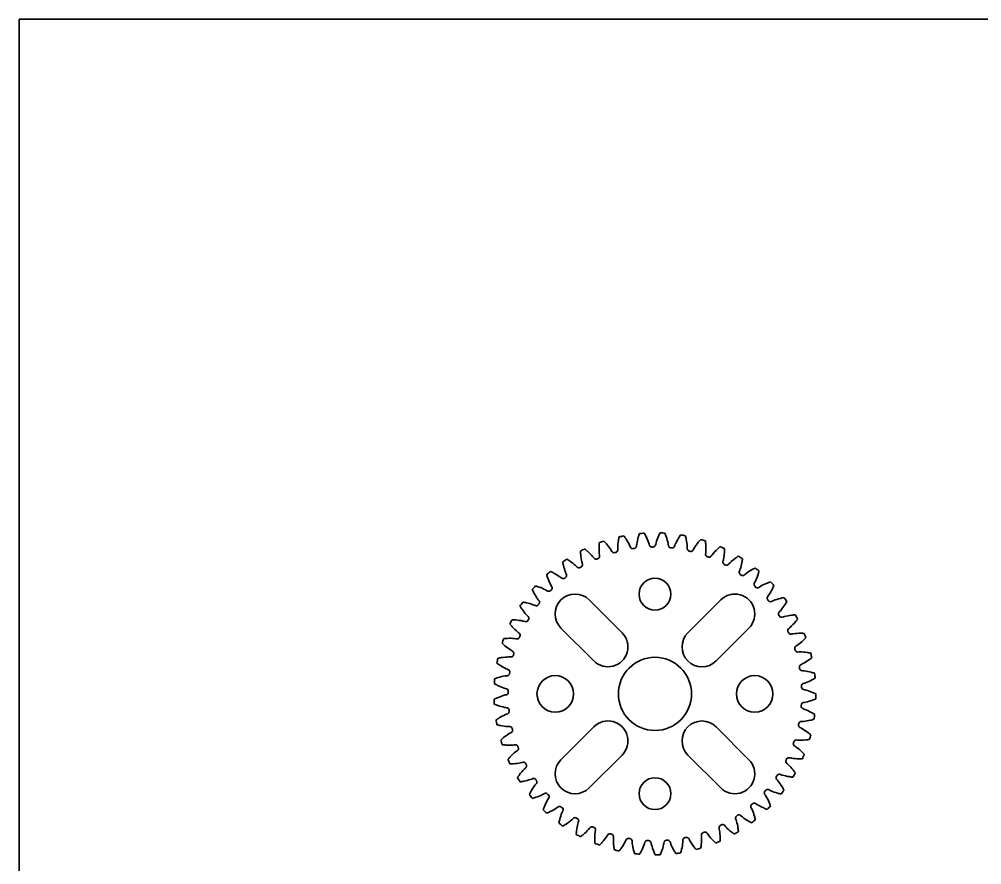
# Model space of a CAD drawing. Extents: x 15 to 1174, y 15 to 826.
# Drawn here: x 15 to 159.8, y 698.7 to 825.8 of the extents above; entities that cross this region are included whole.
import ezdxf

# ---------------------------------------------------------------- set-up
doc = ezdxf.new("R2010")
doc.units = 0
doc.layers.get('0').update_dxf_attribs({"linetype": 'CONTINUOUS'})

msp = doc.modelspace()

# ---------------------------------------------------------------- linework, layer by layer
at = {"color": 7, "lineweight": 35}
for p, q in [((1173.969971, 825.840027), (15, 825.840027)), ((15, 15), (15, 825.840027)), ((100.74221, 738.52002), (105.691963, 733.570251)), ((115.591454, 733.570251), (120.541206, 738.52002)), ((101.449318, 729.327637), (96.499573, 734.277344)), ((124.783844, 734.277344), (119.834099, 729.327637)), ((96.499573, 714.478394), (101.449318, 719.428101)), ((119.834099, 719.428101), (124.783844, 714.478394)), ((105.691963, 715.185486), (100.74221, 710.235718)), ((120.541206, 710.235718), (115.591454, 715.185486))]:
    msp.add_line(p, q, dxfattribs=at)
for centre, radius in [((110.641708, 739.377869), 2.4), ((110.641708, 724.377869), 5.5), ((95.641708, 724.377869), 2.75), ((125.641708, 724.377869), 2.75), ((110.641708, 709.377869), 2.400204)]:
    msp.add_circle(centre, radius, dxfattribs=at)
for centre, radius, start, end in [((110.641708, 724.377869), 24.225, 108.485705, 110.21935), ((95.241745, 739.93335), 10.706689, 40.86161, 43.867006), ((112.691643, 746.170654), 7.660375, 170.440595, 178.413653), ((115.697388, 745.67511), 10.706689, 167.491115, 170.496507), ((110.641708, 724.377869), 24.225, 101.138764, 102.872409), ((97.357368, 741.774902), 10.706689, 33.514673, 36.520065), ((99.901344, 743.450745), 7.660375, 25.597519, 33.570581), ((115.461617, 745.729614), 7.660375, 163.093661, 171.066719), ((118.379303, 744.85376), 10.706689, 160.144167, 163.149559), ((110.641708, 724.377869), 24.225, 93.79183, 95.525468), ((99.691116, 743.330872), 10.706689, 26.167735, 29.173128), ((102.428505, 744.667603), 7.660375, 18.25058, 26.223642), ((118.152443, 744.937988), 7.660375, 155.746714, 163.719785), ((120.934174, 743.696167), 10.706689, 152.797233, 155.802626), ((110.641708, 724.377869), 24.224993, 86.444889, 88.178534), ((102.204674, 744.575562), 10.706689, 18.820796, 21.826189), ((105.090523, 745.55127), 7.660375, 10.903641, 18.876703), ((120.719948, 743.808716), 7.660375, 148.39978, 156.372837), ((123.320038, 742.221375), 10.706689, 145.450285, 148.455678), ((110.641708, 724.377869), 24.225, 79.097948, 80.831594), ((104.856773, 745.488647), 10.706689, 11.473856, 14.479251), ((107.843697, 746.087341), 7.660375, 3.556702, 11.529763), ((125.497734, 740.453613), 10.706689, 138.103351, 141.108744), ((110.641708, 724.377869), 24.225, 71.751014, 73.484653), ((107.603851, 746.055115), 10.706689, 4.126918, 7.132312), ((110.129898, 746.260925), 10.706689, 182.184986, 185.190379), ((110.641708, 724.377869), 24.225, 115.832645, 117.566284), ((93.37899, 737.836304), 10.706689, 48.208551, 51.213947), ((95.414696, 740.1026), 7.660375, 40.291395, 48.264456), ((109.888008, 746.253906), 7.660375, 177.787529, 185.76059), ((112.932449, 746.146729), 10.706689, 174.838049, 177.843441), ((97.550537, 741.920654), 7.660375, 32.944454, 40.917519), ((100.103508, 743.562927), 4.624841, 28.575963, 33.070721), ((104.483086, 745.987427), 0.382452, 213.717948, 287.092819), ((104.655457, 746.035767), 0.382452, 284.265292, 357.640174), ((109.656975, 746.244507), 4.624841, 178.28739, 182.78215), ((102.643356, 744.753052), 4.624841, 21.229027, 25.72378), ((107.297012, 746.597534), 0.382452, 206.371, 279.745885), ((110.641708, 724.377869), 22.0875, 98.124383, 98.539856), ((107.474159, 746.623474), 0.382452, 276.918358, 350.293235), ((112.461311, 746.190918), 4.624841, 170.940456, 175.435212), ((105.314545, 745.608582), 4.624841, 13.882087, 18.376841), ((110.165863, 746.842834), 0.382452, 199.024066, 272.398944), ((110.641708, 724.377869), 22.0875, 90.777442, 91.192916), ((110.344872, 746.845886), 0.382452, 269.571417, 342.946297), ((115.235764, 745.779175), 4.624841, 163.593522, 168.088278), ((108.073196, 746.115479), 4.624841, 6.535148, 11.029903), ((113.042526, 746.719238), 0.382452, 191.677132, 265.052004), ((110.641708, 724.377869), 22.0875, 83.430508, 83.845975), ((113.220459, 746.699402), 0.382452, 262.224476, 335.599358), ((117.934784, 745.015991), 4.624841, 156.246574, 160.74133), ((110.874031, 746.265442), 4.624841, 359.188209, 3.682963), ((115.879761, 746.228821), 0.382452, 184.330185, 257.705063), ((110.641708, 724.377869), 22.0875, 76.083567, 76.499034), ((116.053703, 746.186401), 0.382452, 254.877542, 328.25242), ((120.514046, 743.91394), 4.624841, 148.89964, 153.394396), ((123.121971, 742.360413), 7.660375, 141.052846, 149.025903), ((113.671043, 746.05603), 4.624841, 351.841271, 356.336024), ((110.642807, 746.266907), 7.660375, 356.209763, 4.182825), ((125.319069, 740.616821), 7.660375, 133.705898, 141.678969), ((127.431488, 738.421875), 10.706689, 130.756417, 133.76181), ((110.641708, 724.377869), 24.225, 64.404073, 66.137719), ((110.400818, 746.265625), 10.706689, 356.779979, 359.785373), ((110.641708, 724.377869), 24.225, 123.179579, 124.913232), ((91.79969, 735.518311), 10.706689, 55.555488, 58.560881), ((93.52887, 738.026306), 7.660375, 47.638336, 55.611393), ((107.096748, 745.977905), 7.660375, 185.134467, 193.107538), ((97.736694, 742.057861), 4.624841, 35.922902, 40.417655), ((101.770279, 745.022461), 0.382452, 221.064882, 294.43976), ((110.641708, 724.377869), 22.0875, 112.818258, 113.233731), ((101.935051, 745.092468), 0.382452, 291.612232, 4.987113), ((106.868813, 745.939087), 4.624841, 185.634341, 190.129084), ((110.641708, 724.377869), 22.0875, 105.471324, 105.88679), ((118.630997, 745.379578), 0.382452, 176.983247, 250.358129), ((110.641708, 724.377869), 22.0875, 68.736626, 69.1521), ((118.79808, 745.315247), 0.382452, 247.530601, 320.905479), ((122.931213, 742.491089), 4.624841, 141.552706, 146.047449), ((116.41832, 745.490723), 4.624841, 344.494332, 348.989086), ((113.44191, 746.087036), 7.660375, 348.862824, 356.835886), ((127.275162, 738.606628), 7.660375, 126.358964, 134.332022), ((129.089554, 736.159546), 10.706689, 123.409484, 126.414862), ((110.641708, 724.377869), 24.225, 57.057136, 58.790778), ((113.201736, 746.116699), 10.706689, 349.433041, 352.438435), ((107.335754, 746.015869), 10.706689, 189.53192, 192.537313), ((104.363701, 745.34729), 7.660375, 192.481414, 200.454472), ((95.581779, 740.262451), 4.624841, 43.269843, 47.764595), ((99.20314, 743.718506), 0.382452, 228.411816, 301.786701), ((110.641708, 724.377869), 22.0875, 120.165198, 120.580665), ((99.357605, 743.809021), 0.382452, 298.959173, 12.33405), ((104.142601, 745.279602), 4.624841, 192.981275, 197.476031), ((121.251045, 744.185547), 0.382452, 169.636313, 243.011195), ((110.641708, 724.377869), 22.0875, 61.389686, 61.805159), ((121.408531, 744.100342), 0.382452, 240.18366, 313.558542), ((125.146584, 740.770813), 4.624841, 134.205759, 138.700515), ((119.07074, 744.578674), 4.624841, 337.147393, 341.642147), ((116.195023, 745.55072), 7.660375, 341.515884, 349.488948), ((128.95813, 736.362793), 7.660375, 119.01203, 126.985088), ((130.444702, 733.703796), 10.706689, 116.062536, 119.067928), ((110.641708, 724.377869), 24.225, 49.710195, 51.443837), ((115.960625, 745.610901), 10.706689, 342.086103, 345.091495), ((110.641708, 724.377869), 24.225, 130.526527, 132.260166), ((104.595894, 745.415466), 10.706689, 196.878868, 199.88426), ((101.733734, 744.372314), 7.660375, 199.828348, 207.801406), ((90.52977, 733.017395), 10.706689, 62.902429, 65.907822), ((91.924042, 735.725891), 7.660375, 54.985273, 62.958334), ((93.674149, 738.206177), 4.624841, 50.61678, 55.111533), ((96.82383, 742.096985), 0.382452, 235.758763, 309.133638), ((110.641708, 724.377869), 22.0875, 127.512132, 127.927613), ((101.523109, 744.276917), 4.624841, 200.328209, 204.822965), ((96.965446, 742.206543), 0.382452, 306.306111, 19.68099), ((123.696884, 742.666199), 0.382452, 162.289365, 235.664247), ((110.641708, 724.377869), 22.0875, 54.042752, 54.458222), ((123.842194, 742.561584), 0.382452, 232.836726, 306.211601), ((127.123779, 738.781433), 4.624841, 126.858825, 131.353581), ((118.856956, 744.666748), 7.660375, 334.168947, 342.142008), ((110.641708, 724.377869), 24.225, 137.873461, 139.6071), ((101.955307, 744.469604), 10.706689, 204.225802, 207.231194), ((89.590096, 730.374573), 10.706689, 70.24937, 73.254762), ((90.626556, 733.239197), 7.660375, 62.332211, 70.305275), ((92.045128, 735.922913), 4.624841, 57.963724, 62.458474), ((110.641708, 724.377869), 22.0875, 134.85908, 135.274547), ((99.053337, 742.947449), 4.624841, 207.675157, 212.169899), ((94.797852, 740.311279), 0.382452, 313.653048, 27.027929), ((125.928368, 740.846619), 0.382452, 154.942432, 228.317313), ((121.584755, 743.334961), 4.624841, 329.800455, 334.295208), ((110.641708, 724.377869), 22.0875, 46.695814, 47.111281), ((126.059097, 740.724243), 0.382452, 225.489779, 298.864664), ((128.830353, 736.555481), 4.624841, 119.511891, 124.006647), ((130.340347, 733.922119), 7.660375, 111.665083, 119.63814), ((131.474701, 731.094849), 10.706689, 108.715602, 111.720994), ((121.383995, 743.449646), 7.660375, 326.822008, 334.795069), ((110.641708, 724.377869), 24.225, 42.363255, 44.096897), ((118.632172, 744.756409), 10.706689, 334.739162, 337.744556), ((99.250038, 743.069031), 7.660375, 207.175296, 215.148353), ((96.773849, 741.31311), 4.624841, 215.02209, 219.516847), ((94.671402, 740.184509), 0.382452, 243.105697, 316.480579), ((98.620895, 736.398682), 3, 45.000001, 225), ((122.662521, 736.398682), 3, 314.999999, 135), ((127.908836, 738.756592), 0.382452, 147.595484, 220.970366), ((123.91909, 741.779907), 4.624841, 322.453518, 326.948271), ((131.399109, 731.324768), 7.660375, 104.318149, 112.291206), ((132.162613, 728.375671), 10.706689, 101.368661, 104.374054), ((110.641708, 724.377869), 24.225, 35.016317, 36.749963), ((99.457344, 743.193848), 10.706689, 211.572736, 214.578128), ((110.641708, 724.377869), 24.225, 145.220395, 146.954047), ((96.953392, 741.458801), 7.660375, 214.52223, 222.495287), ((88.996078, 727.633362), 10.706689, 77.596304, 80.601696), ((89.657722, 730.606934), 7.660375, 69.679152, 77.652216), ((90.721458, 733.450012), 4.624841, 65.310658, 69.805414), ((92.781204, 738.012512), 0.382452, 250.452631, 323.827516), ((110.641708, 724.377869), 22.0875, 142.206014, 142.621481), ((92.890411, 738.154419), 0.382452, 320.999985, 34.374867), ((110.641708, 724.377869), 22.0875, 39.348873, 39.764344), ((128.022858, 738.61853), 0.382452, 218.142845, 291.517723), ((130.238251, 734.129578), 4.624841, 112.16495, 116.659699), ((123.734642, 741.919373), 7.660375, 319.47507, 327.448131), ((121.172516, 743.567261), 10.706689, 327.392223, 330.397619), ((94.722069, 739.400696), 4.624841, 222.369024, 226.863781), ((91.274445, 735.771301), 0.382452, 328.346923, 41.721808), ((129.605789, 736.430481), 0.382452, 140.24855, 213.623432), ((110.641708, 724.377869), 22.0875, 32.001933, 32.417403), ((126.035408, 739.939209), 4.624841, 315.106577, 319.60133), ((129.701218, 736.278992), 0.382452, 210.795911, 284.170789), ((131.324387, 731.543579), 4.624841, 104.818009, 109.312759), ((132.11705, 728.613342), 7.660375, 96.971208, 104.944272), ((132.497147, 725.59082), 10.706689, 94.02172, 97.027113), ((110.641708, 724.377869), 24.225, 27.669378, 29.403022), ((123.539948, 742.06311), 10.706689, 320.045285, 323.050678), ((110.641708, 724.377869), 24.225, 152.567343, 154.300981), ((97.143036, 741.609131), 10.706689, 218.919683, 221.925076), ((88.757492, 724.838623), 10.706689, 84.943245, 87.948637), ((94.881508, 739.568176), 7.660375, 221.869164, 229.842221), ((89.033447, 727.872437), 7.660375, 77.026092, 84.99915), ((89.724876, 730.828186), 4.624841, 72.657599, 77.152348), ((91.18428, 735.616638), 0.382452, 257.799572, 331.174454), ((110.641708, 724.377869), 22.0875, 149.552948, 149.968428), ((130.991333, 733.906433), 0.382452, 132.901616, 206.276498), ((127.898964, 737.842896), 4.624841, 307.759636, 312.254392), ((125.870308, 740.101074), 7.660375, 312.128133, 320.10119), ((88.878235, 722.036377), 10.706689, 92.290185, 95.295578), ((88.763977, 725.080566), 7.660375, 84.373026, 92.346091), ((89.906845, 733.036194), 0.382452, 265.146513, 338.521393), ((92.931694, 737.241638), 4.624841, 229.715972, 234.210715), ((89.976494, 733.201111), 0.382452, 335.693865, 49.068745), ((110.641708, 724.377869), 22.0875, 156.899895, 157.315362), ((103.570641, 731.448914), 3, 225, 45.000001), ((117.712776, 731.448914), 3, 135, 314.999999), ((110.641708, 724.377869), 22.0875, 24.654995, 25.070465), ((131.06662, 733.743958), 0.382452, 203.448963, 276.823848), ((132.070923, 728.839905), 4.624841, 97.471068, 101.965825), ((132.482346, 725.832336), 7.660375, 89.624267, 97.597331), ((132.472824, 722.786011), 10.706689, 86.67478, 89.680179), ((125.695587, 740.268494), 10.706689, 312.698345, 315.70374), ((110.641708, 724.377869), 24.225, 20.322441, 22.056083), ((95.050369, 739.741516), 10.706689, 226.266617, 229.27201), ((110.641708, 724.377869), 24.225, 159.914276, 161.647915), ((93.068405, 737.428101), 7.660375, 229.216112, 237.189169), ((89.071754, 728.100464), 4.624841, 80.004533, 84.499289), ((132.042755, 731.225952), 0.382452, 125.554668, 198.92955), ((129.479156, 735.525574), 4.624841, 300.412699, 304.907455), ((127.75592, 738.024597), 7.660375, 304.781192, 312.754253), ((89.356339, 719.272522), 10.706689, 99.637119, 102.642519), ((88.853729, 722.2771), 7.660375, 91.719967, 99.693031), ((88.772812, 725.311584), 4.624841, 87.351474, 91.84623), ((91.432114, 734.871277), 4.624841, 237.062906, 241.557662), ((88.969879, 730.313599), 0.382452, 272.493454, 345.868331), ((89.01786, 730.486084), 0.382452, 343.040804, 56.415686), ((110.641708, 724.377869), 22.0875, 164.246829, 164.662296), ((110.641708, 724.377869), 22.0875, 17.308058, 17.723526), ((132.096634, 731.055237), 0.382452, 196.102029, 269.476907), ((132.465576, 726.062927), 4.624841, 90.124128, 94.618884), ((132.489029, 723.027466), 7.660375, 82.277333, 90.25039), ((132.090027, 720.007385), 10.706689, 79.327846, 82.333238), ((110.641708, 724.377869), 24.225, 12.975502, 14.709144), ((93.213715, 737.621582), 10.706689, 233.613551, 236.618957), ((110.641708, 724.377869), 24.225, 167.26121, 168.994863), ((91.543861, 735.07373), 7.660375, 236.563045, 244.536103), ((132.742767, 728.433044), 0.382452, 118.207734, 191.582616), ((130.750031, 733.025146), 4.624841, 293.065758, 297.560514), ((129.360519, 735.72406), 7.660375, 297.434251, 305.407316), ((127.604042, 738.213013), 10.706689, 305.351407, 308.3568), ((89.301247, 719.508179), 7.660375, 99.066908, 107.039965), ((88.832947, 722.507385), 4.624841, 94.698415, 99.193171), ((90.247955, 732.328674), 4.624841, 244.40984, 248.904596), ((88.388763, 727.49353), 0.382452, 279.840388, 353.21527), ((88.414291, 727.670715), 0.382452, 350.387742, 63.762623), ((110.641708, 724.377869), 22.0875, 171.593777, 172.009244), ((110.641708, 724.377869), 22.0875, 9.961117, 10.376588), ((132.774368, 728.256775), 0.382452, 188.755095, 262.129967), ((132.501892, 723.258362), 4.624841, 82.777194, 87.271943), ((132.136978, 720.244812), 7.660375, 74.930392, 82.90345), ((131.355057, 717.300537), 10.706689, 71.980905, 74.986297), ((110.641708, 724.377869), 24.225, 5.628562, 7.362205), ((110.641708, 724.377869), 24.225, 174.608158, 176.341797), ((91.663231, 735.284241), 10.706689, 240.960499, 243.965891), ((90.183945, 716.592529), 10.706689, 106.98406, 109.989453), ((90.332901, 732.543701), 7.660375, 243.909979, 251.883044), ((133.07988, 725.573486), 0.382452, 110.860794, 184.235682), ((110.641708, 724.377869), 22.0875, 2.614179, 3.02965), ((131.690735, 730.382751), 4.624841, 285.718824, 290.213574), ((130.657745, 733.237183), 7.660375, 290.087317, 298.060375), ((129.233978, 735.930298), 10.706689, 298.00447, 301.009862), ((90.099174, 716.819214), 7.660375, 106.413842, 114.386906), ((89.25119, 719.733887), 4.624841, 102.045355, 106.540105), ((89.398659, 729.655518), 4.624841, 251.756781, 256.251537), ((88.173035, 724.622314), 0.382452, 287.187328, 0.562209), ((88.175697, 724.801331), 0.382452, 357.734681, 71.109564), ((110.641708, 724.377869), 22.0875, 178.940711, 179.356178), ((133.088684, 725.394714), 0.382452, 181.408148, 254.783033), ((132.179245, 720.472107), 4.624841, 75.430253, 79.925009), ((131.431976, 717.529968), 7.660375, 67.583451, 75.556516), ((130.279968, 714.7099), 10.706689, 64.633964, 67.639357), ((110.641708, 724.377869), 24.225, 358.281623, 0.015266), ((110.641708, 724.377869), 24.225, 181.955096, 183.688734), ((91.347473, 714.040405), 10.706689, 114.331001, 117.336393), ((90.42437, 732.767761), 10.706689, 248.307433, 251.312825), ((89.455406, 729.879639), 7.660375, 251.25692, 259.229984), ((110.641708, 724.377869), 22.0875, 355.26724, 355.68271), ((133.048553, 722.694336), 0.382452, 103.51386, 176.888745), ((132.285812, 727.641785), 4.624841, 278.371883, 282.86664), ((131.626312, 730.604858), 7.660375, 282.740377, 290.713441), ((130.558624, 733.457947), 10.706689, 290.657529, 293.662921), ((91.234413, 714.254333), 7.660375, 113.760783, 121.733847), ((88.898178, 726.895691), 4.624841, 259.103722, 263.598478), ((90.02066, 717.036682), 4.624841, 109.392289, 113.887046), ((88.305992, 721.924927), 0.382452, 5.08162, 78.456498), ((88.326248, 721.74707), 0.382452, 294.534269, 7.909147), ((110.641708, 724.377869), 22.0875, 186.287649, 186.703115), ((133.034424, 722.515869), 0.382452, 174.06121, 247.436092), ((131.502975, 717.75), 4.624841, 68.083312, 72.578068), ((130.385605, 714.927612), 7.660375, 60.236511, 68.209575), ((128.882416, 712.277954), 10.706689, 57.287027, 60.292423), ((110.641708, 724.377869), 24.225, 350.934685, 352.668327), ((110.641708, 724.377869), 24.225, 189.30203, 191.035668), ((92.827805, 711.657959), 10.706689, 121.677935, 124.683327), ((89.517471, 730.113525), 10.706689, 255.654374, 258.659766), ((103.570641, 717.306824), 3, 314.999999, 135), ((117.712776, 717.306824), 3, 45.000001, 225), ((132.612488, 719.667664), 0.382452, 166.714276, 240.089158), ((110.641708, 724.377869), 22.0875, 347.920302, 348.335773), ((132.649307, 719.842834), 0.382452, 96.166919, 169.541797), ((132.525497, 724.847229), 4.624841, 271.024943, 275.519699), ((132.25032, 727.870239), 7.660375, 275.393436, 283.3665), ((131.556244, 730.836487), 10.706689, 283.310595, 286.315988), ((88.925797, 727.125244), 7.660375, 258.603861, 266.576925), ((92.688309, 711.855713), 7.660375, 121.107723, 129.080781), ((88.754715, 724.094482), 4.624841, 266.450662, 270.945412), ((91.128731, 714.460022), 4.624841, 116.73923, 121.233986), ((88.80304, 719.088867), 0.382452, 12.428559, 85.803439), ((88.845871, 718.915039), 0.382452, 301.881203, 15.256086), ((110.641708, 724.377869), 22.0875, 193.634583, 194.050063), ((130.484146, 715.13678), 4.624841, 60.736378, 65.231127), ((129.01503, 712.480408), 7.660375, 52.889577, 60.862634), ((127.185364, 710.044739), 10.706689, 49.940086, 52.945482), ((110.641708, 724.377869), 24.225, 343.587747, 345.321389), ((110.641708, 724.377869), 24.225, 196.648977, 198.382616), ((94.600647, 709.484375), 10.706689, 129.024883, 132.030275), ((131.829773, 716.89679), 0.382452, 159.367329, 232.74221), ((110.641708, 724.377869), 22.0875, 340.573363, 340.988833), ((131.888702, 717.065796), 0.382452, 88.819985, 162.194863), ((132.405853, 722.044922), 4.624841, 263.678009, 268.172758), ((132.519516, 725.078369), 7.660375, 268.046495, 276.019559), ((132.210449, 728.108948), 10.706689, 275.963654, 278.969047), ((88.957443, 727.365173), 10.706689, 263.001314, 266.006707), ((88.752754, 724.325745), 7.660375, 265.950802, 273.923859), ((94.437012, 709.662659), 7.660375, 128.454657, 136.427728), ((88.970642, 721.297974), 4.624841, 273.797603, 278.292353), ((89.658676, 716.3396), 0.382452, 19.775496, 93.150379), ((92.557198, 712.046143), 4.624841, 124.086164, 128.58092), ((89.723389, 716.172668), 0.382452, 309.228144, 22.603025), ((110.641708, 724.377869), 22.0875, 200.98153, 201.396997), ((129.139526, 712.675232), 4.624841, 53.389437, 57.884193), ((127.342773, 710.228516), 7.660375, 45.542636, 53.515697), ((125.21666, 708.046875), 10.706689, 42.593148, 45.598541), ((110.641708, 724.377869), 24.225, 203.995911, 205.72955), ((96.636879, 707.555359), 10.706689, 136.371817, 139.377209), ((88.939133, 721.527039), 7.660375, 273.297736, 281.2708), ((89.542412, 718.552063), 4.624841, 281.144537, 285.639293), ((90.858856, 713.722351), 0.382452, 27.122435, 100.49732), ((110.641708, 724.377869), 22.0875, 208.328464, 208.743931), ((98.620895, 712.357056), 3, 135, 314.999999), ((122.662521, 712.357056), 3, 225, 45.000001), ((130.699158, 714.248718), 0.382452, 152.020395, 225.395276), ((110.641708, 724.377869), 22.0875, 333.226423, 333.641894), ((127.49115, 710.405884), 4.624841, 46.042496, 50.537249), ((130.779221, 714.408875), 0.382452, 81.473044, 154.847929), ((131.928833, 719.280945), 4.624841, 256.331068, 260.825817), ((132.429474, 722.274902), 7.660375, 260.699561, 268.672619), ((132.510483, 725.32019), 10.706689, 268.616713, 271.622106), ((110.641708, 724.377869), 24.225, 336.240806, 337.97445), ((88.753464, 724.567688), 10.706689, 270.348248, 273.353648), ((96.45179, 707.711304), 7.660375, 135.801605, 143.774662), ((94.282616, 709.834778), 4.624841, 131.433112, 135.927868), ((90.944382, 713.565063), 0.382452, 316.575085, 29.949963), ((125.396278, 708.209045), 7.660375, 38.195698, 46.168759), ((110.641708, 724.377869), 24.225, 328.893867, 330.627513), ((123.008636, 706.317139), 10.706689, 35.246211, 38.251604), ((110.641708, 724.377869), 24.225, 211.342845, 213.076497), ((98.903069, 705.902588), 10.706689, 143.71875, 146.724157), ((88.90889, 721.767151), 10.706689, 277.695189, 280.700582), ((89.481865, 718.775208), 7.660375, 280.644677, 288.617741), ((90.460625, 715.901733), 4.624841, 288.491478, 292.986227), ((92.383865, 711.28009), 0.382452, 34.469376, 107.844254), ((110.641708, 724.377869), 22.0875, 215.675398, 216.090878), ((92.488808, 711.13501), 0.382452, 323.922019, 37.296904), ((129.239197, 711.766968), 0.382452, 144.673461, 218.048342), ((110.641708, 724.377869), 22.0875, 325.879486, 326.294953), ((125.566116, 708.365906), 4.624841, 38.695559, 43.190312), ((129.339081, 711.915588), 0.382452, 74.126103, 147.500981), ((123.20752, 706.455017), 7.660375, 30.848758, 38.821819), ((131.102295, 716.600647), 4.624841, 248.984127, 253.478883), ((131.981674, 719.506042), 7.660375, 253.35262, 261.325685), ((132.451447, 722.51593), 10.706689, 261.269773, 264.275172), ((101.362007, 704.553162), 10.706689, 151.065698, 154.071091), ((98.699562, 706.033569), 7.660375, 143.148539, 151.121596), ((96.276649, 707.862244), 4.624841, 138.780046, 143.274802), ((127.473869, 709.49231), 0.382452, 137.326513, 210.701395), ((110.641708, 724.377869), 22.0875, 318.532549, 318.948019), ((127.591934, 709.626892), 0.382452, 66.779169, 140.154047), ((129.939774, 714.048035), 4.624841, 241.637193, 246.131942), ((131.183472, 716.817139), 7.660375, 246.00568, 253.978744), ((110.641708, 724.377869), 24.225, 321.54693, 323.280572), ((120.597549, 704.883972), 10.706689, 27.89927, 30.904666), ((110.641708, 724.377869), 24.225, 218.689793, 220.423431), ((89.421165, 719.00946), 10.706689, 285.04213, 288.047522), ((90.37204, 716.115356), 7.660375, 287.991617, 295.964675), ((91.71022, 713.390625), 4.624841, 295.838419, 300.333168), ((101.143425, 704.657043), 7.660375, 150.495473, 158.468544), ((94.208672, 709.052856), 0.382452, 41.816313, 115.191195), ((98.506561, 706.160889), 4.624841, 146.12698, 150.621736), ((110.641708, 724.377869), 22.0875, 223.022346, 223.437812), ((94.331299, 708.922424), 0.382452, 331.26896, 44.643844), ((123.396027, 706.588867), 4.624841, 31.348618, 35.843375), ((120.812424, 704.995239), 7.660375, 23.50182, 31.474881), ((132.034286, 719.742249), 10.706689, 253.922839, 256.928231), ((110.641708, 724.377869), 24.225, 226.036727, 227.770365), ((103.97332, 703.529297), 10.706689, 158.412632, 161.418025), ((90.281883, 716.339905), 10.706689, 292.389064, 295.394463), ((91.595047, 713.591125), 7.660375, 295.338551, 303.311616), ((93.27066, 711.059937), 4.624841, 303.185356, 307.680109), ((96.303307, 707.077271), 0.382452, 49.163251, 122.538129), ((110.641708, 724.377869), 22.0875, 230.36928, 230.784746), ((100.93573, 704.758606), 4.624841, 153.473927, 157.968683), ((96.441612, 706.963562), 0.382452, 338.615899, 51.990778), ((125.432152, 707.462097), 0.382452, 129.979579, 203.354461), ((121.01651, 705.103943), 4.624841, 24.001683, 28.496434), ((110.641708, 724.377869), 22.0875, 311.185608, 311.601081), ((118.250328, 703.85376), 7.660375, 16.154881, 24.127944), ((125.566467, 707.580444), 0.382452, 59.432229, 132.807113), ((128.460388, 711.6651), 4.624841, 234.290245, 238.785002), ((130.047989, 714.25238), 7.660375, 238.658739, 246.631803), ((131.265854, 717.044678), 10.706689, 246.575898, 249.58129), ((110.641708, 724.377869), 24.225, 314.199992, 315.933634), ((118.02298, 703.770874), 10.706689, 20.552333, 23.557725), ((106.694122, 702.847717), 10.706689, 165.759566, 168.764959), ((103.743256, 703.604309), 7.660375, 157.842421, 165.815478), ((93.130798, 711.24408), 7.660375, 302.685492, 310.658553), ((95.116333, 708.947937), 4.624841, 310.532293, 315.027046), ((98.633385, 705.385742), 0.382452, 56.510192, 129.885077), ((110.641708, 724.377869), 22.0875, 237.716214, 238.131694), ((98.785088, 705.290649), 0.382452, 345.962838, 59.337719), ((123.147583, 705.709595), 0.382452, 122.632645, 196.007527), ((118.466637, 703.935486), 4.624841, 16.654744, 21.149495), ((115.563301, 703.049316), 7.660375, 8.807942, 16.781003), ((110.641708, 724.377869), 22.0875, 303.838671, 304.254141), ((123.295929, 705.809814), 0.382452, 52.085288, 125.460166), ((126.688423, 709.490845), 4.624841, 226.943311, 231.438068), ((128.593842, 711.853882), 7.660375, 231.311805, 239.284862), ((130.158783, 714.467529), 10.706689, 239.228964, 242.234356), ((110.641708, 724.377869), 24.225, 306.853052, 308.586697), ((115.327217, 702.996155), 10.706689, 13.205394, 16.210788), ((110.641708, 724.377869), 24.225, 233.383661, 235.117313), ((91.476913, 713.802307), 10.706689, 299.736005, 302.741401), ((109.479752, 702.519653), 10.706689, 173.106514, 176.111906), ((106.456352, 702.8927), 7.660375, 165.189355, 173.162412), ((103.524261, 703.678528), 4.624841, 160.820861, 165.315617), ((94.954071, 709.112671), 7.660375, 310.032433, 318.005494), ((97.216934, 707.089233), 4.624841, 317.879234, 322.373987), ((101.160629, 704.006042), 0.382452, 63.857132, 137.232011), ((110.641708, 724.377869), 22.0875, 245.063161, 245.478628), ((101.32325, 703.931152), 0.382452, 353.309777, 66.68466), ((106.229675, 702.938293), 4.624841, 168.167795, 172.662551), ((120.657669, 704.263672), 0.382452, 115.285697, 188.660579), ((115.788284, 703.102661), 4.624841, 9.307804, 13.802558), ((112.795464, 702.595093), 7.660375, 1.461003, 9.434066), ((110.641708, 724.377869), 22.0875, 296.491733, 296.9072), ((120.817612, 704.344116), 0.382452, 44.73835, 118.113232), ((124.652969, 707.561035), 4.624841, 219.596377, 224.09112), ((126.844925, 709.661072), 7.660375, 223.964871, 231.937928), ((112.55452, 702.57251), 10.706689, 5.858455, 8.863849), ((110.641708, 724.377869), 24.225, 240.730608, 242.464247), ((92.986626, 711.438416), 10.706689, 307.082945, 310.088338), ((109.238174, 702.533875), 7.660375, 172.536288, 180.50935), ((112.284454, 702.550537), 10.706689, 180.453451, 183.458844), ((97.034943, 707.231873), 7.660375, 317.37937, 325.352435), ((99.537971, 705.514465), 4.624841, 325.226172, 329.720924), ((103.843559, 702.960938), 0.382452, 71.204066, 144.578945), ((110.641708, 724.377869), 22.0875, 252.410095, 252.825569), ((104.01442, 702.90741), 0.382452, 0.656716, 74.031594), ((112.043045, 702.533752), 7.660375, 179.883236, 187.856297), ((109.007523, 702.55011), 4.624841, 175.514743, 180.009489), ((102.041328, 704.249451), 4.624841, 332.573109, 337.067864), ((106.638107, 702.267395), 0.382452, 78.551007, 151.925892), ((110.641708, 724.377869), 22.0875, 259.757036, 260.17251), ((106.814407, 702.236206), 0.382452, 8.003655, 81.378535), ((109.498398, 701.936951), 0.382452, 85.897948, 159.272826), ((110.641708, 724.377869), 22.0875, 267.103977, 267.519444), ((109.677246, 701.928589), 0.382452, 15.350592, 88.725476), ((112.377464, 701.975037), 0.382452, 93.244882, 166.61976), ((110.641708, 724.377869), 22.0875, 274.450911, 274.866384), ((112.555916, 701.989563), 0.382452, 22.69753, 96.07241), ((110.223412, 702.493042), 4.624841, 354.613926, 359.10868), ((115.228027, 702.38092), 0.382452, 100.591823, 173.966708), ((110.641708, 724.377869), 22.0875, 281.797852, 282.213325), ((115.403152, 702.418152), 0.382452, 30.044469, 103.41935), ((119.92907, 704.557007), 4.624841, 204.902496, 209.397252), ((109.992256, 702.498474), 7.660375, 354.114064, 2.087126), ((118.003288, 703.147949), 0.382452, 107.938764, 181.313645), ((113.025421, 702.619202), 4.624841, 1.960865, 6.455619), ((110.641708, 724.377869), 22.0875, 289.144792, 289.560259), ((118.172211, 703.207336), 0.382452, 37.391413, 110.766291), ((122.387451, 705.90741), 4.624841, 212.24943, 216.744186), ((124.829956, 707.709839), 7.660375, 216.617923, 224.590994), ((127.006676, 709.841064), 10.706689, 224.535082, 227.540475), ((109.750412, 702.506958), 10.706689, 358.511516, 1.51691), ((128.731247, 712.053101), 10.706689, 231.882016, 234.887409), ((110.641708, 724.377869), 24.225, 299.506114, 301.239753), ((110.641708, 724.377869), 24.225, 248.077542, 249.811181), ((94.786232, 709.286987), 10.706689, 314.429883, 317.435279), ((115.062187, 702.939819), 10.706689, 187.800385, 190.805778), ((110.641708, 724.377869), 24.225, 255.424483, 257.158122), ((96.846184, 707.383301), 10.706689, 321.776824, 324.782216), ((99.339233, 705.632629), 7.660375, 324.726308, 332.699372), ((111.81221, 702.520386), 4.624841, 182.86168, 187.356437), ((114.824898, 702.892273), 7.660375, 187.230174, 195.203231), ((117.767334, 703.681091), 10.706689, 195.147333, 198.152725), ((101.829109, 704.341248), 7.660375, 332.073248, 340.046309), ((104.685905, 703.31488), 4.624841, 339.92005, 344.414803), ((114.597679, 702.849487), 4.624841, 190.208614, 194.703371), ((117.538071, 703.603638), 7.660375, 194.577108, 202.550179), ((104.463692, 703.378784), 7.660375, 339.420186, 347.393249), ((107.428276, 702.726196), 4.624841, 347.266988, 351.761741), ((117.318184, 703.532104), 4.624841, 197.555562, 202.050304), ((120.138, 704.656067), 7.660375, 201.924055, 209.897113), ((104.231903, 703.448303), 10.706689, 343.817639, 346.823032), ((107.199715, 702.761169), 7.660375, 346.767127, 354.740187), ((122.582008, 706.032349), 7.660375, 209.270989, 217.244047), ((125.01339, 707.867676), 10.706689, 217.188148, 220.193541), ((110.641708, 724.377869), 24.225, 284.812233, 286.545878), ((106.960938, 702.800476), 10.706689, 351.164578, 354.169972), ((110.641708, 724.377869), 24.225, 292.159173, 293.892819), ((110.641708, 724.377869), 24.225, 262.771417, 264.505062), ((99.13266, 705.758728), 10.706689, 329.123761, 332.129157), ((120.355476, 704.762207), 10.706689, 202.494267, 205.499659), ((110.641708, 724.377869), 24.225, 270.118358, 271.852003), ((101.608116, 704.439819), 10.706689, 336.4707, 339.476094), ((122.784119, 706.165405), 10.706689, 209.841201, 212.846593), ((110.641708, 724.377869), 24.225, 277.465299, 279.198937)]:
    msp.add_arc(centre, radius, start, end, dxfattribs=at)

doc.saveas('drawing.dxf')
